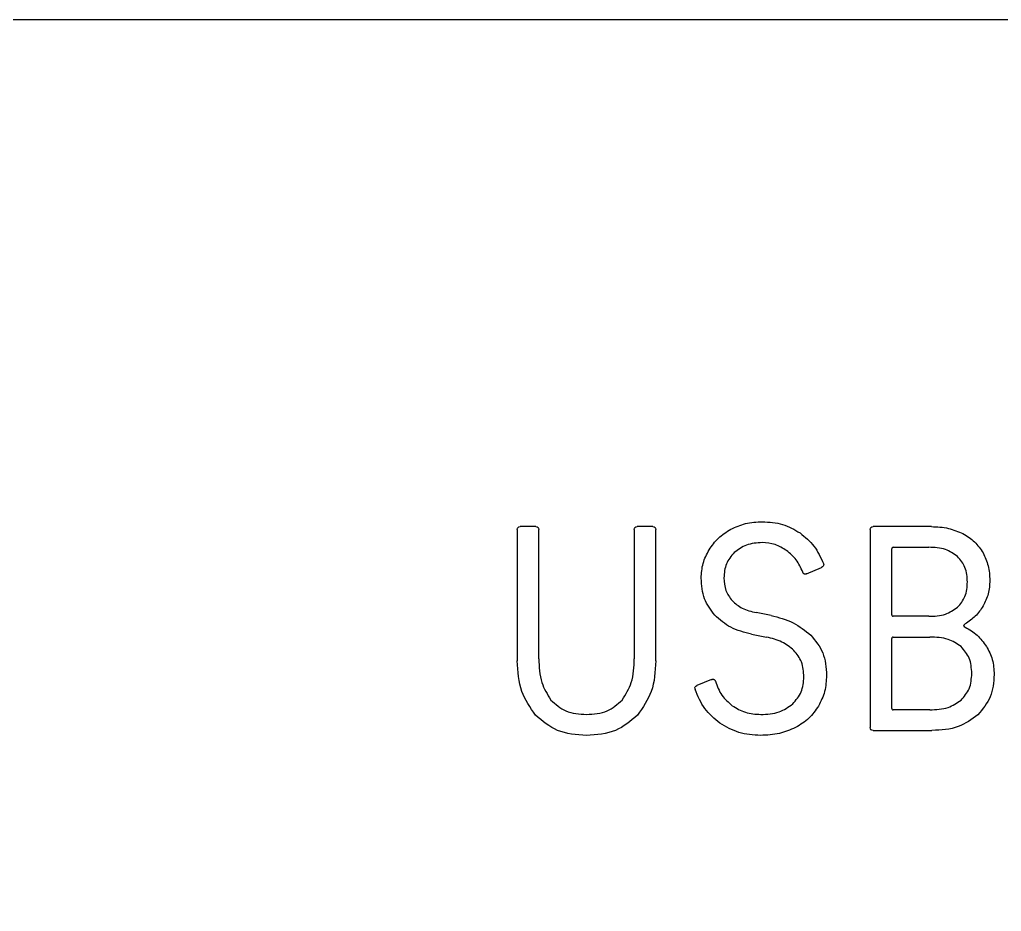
# Model space of a CAD drawing. Header units: millimetres. Extents: x 28 to 158, y -80 to -45.
# Drawn here: x 78.64 to 97.92, y -62.5 to -45 of the extents above; entities that cross this region are included whole.
import ezdxf

# ---------------------------------------------------------------- set-up
doc = ezdxf.new("R2010")
doc.units = ezdxf.units.MM
doc.layers.get('0').update_dxf_attribs({"linetype": 'CONTINUOUS'})

msp = doc.modelspace()

# ---------------------------------------------------------------- linework, layer by layer
for p, q in [((88.411, -55.007), (88.411, -57.584)), ((88.777, -54.95), (88.468, -54.95)), ((88.834, -57.544), (88.834, -55.007)), ((90.708, -55.007), (90.708, -57.544)), ((91.074, -54.95), (90.765, -54.95)), ((91.131, -57.584), (91.131, -55.007)), ((95.343, -55.007), (95.343, -58.893)), ((96.543, -54.95), (95.4, -54.95)), ((95.765, -56.681), (95.765, -55.384)), ((95.794, -55.356), (96.491, -55.356)), ((94.091, -55.876), (94.388, -55.75)), ((93.394, -56.693), (93.103, -56.636)), ((96.491, -56.71), (95.794, -56.71)), ((93.011, -57.059), (93.303, -57.116)), ((95.765, -58.516), (95.765, -57.144)), ((95.794, -57.116), (96.514, -57.116)), ((92.228, -57.95), (91.937, -58.07)), ((91.897, -58.121), (91.903, -58.144)), ((96.514, -58.544), (95.794, -58.544)), ((95.4, -58.95), (96.554, -58.95))]:
    msp.add_line(p, q)
msp.add_lwpolyline([(28.094, -80), (28.094, -45), (158.094, -45), (158.094, -80)], close=True)
for points, knots in [([(92.603, -55.001), (92.698, -54.958), (92.895, -54.869), (93.111, -54.858), (93.223, -54.853)], [0, 0, 0, 0, 0.03113379, 0.0642712, 0.0642712, 0.0642712, 0.0642712]), ([(93.223, -54.853), (93.359, -54.861), (93.624, -54.876), (93.854, -55.009), (93.965, -55.073)], [0, 0, 0, 0, 0.04037638, 0.07842578, 0.07842578, 0.07842578, 0.07842578]), ([(88.777, -54.95), (88.794, -54.952), (88.827, -54.957), (88.832, -54.99), (88.834, -55.007)], [0, 0, 0, 0, 0.004517549, 0.009035069, 0.009035069, 0.009035069, 0.009035069]), ([(90.708, -55.007), (90.711, -54.99), (90.715, -54.957), (90.749, -54.952), (90.765, -54.95)], [0, 0, 0, 0, 0.00451753, 0.00903505, 0.00903505, 0.00903505, 0.00903505]), ([(91.074, -54.95), (91.091, -54.952), (91.124, -54.957), (91.129, -54.99), (91.131, -55.007)], [0, 0, 0, 0, 0.00451752, 0.009035031, 0.009035031, 0.009035031, 0.009035031]), ([(92.177, -55.404), (92.234, -55.324), (92.348, -55.161), (92.517, -55.055), (92.603, -55.001)], [0, 0, 0, 0, 0.02926044, 0.05913657, 0.05913657, 0.05913657, 0.05913657]), ([(93.965, -55.073), (94.063, -55.154), (94.263, -55.319), (94.369, -55.556), (94.423, -55.676)], [0, 0, 0, 0, 0.03763576, 0.07656544, 0.07656544, 0.07656544, 0.07656544]), ([(95.343, -55.007), (95.345, -54.99), (95.35, -54.957), (95.383, -54.952), (95.4, -54.95)], [0, 0, 0, 0, 0.004517558, 0.009035078, 0.009035078, 0.009035078, 0.009035078]), ([(96.543, -54.95), (96.656, -54.954), (96.871, -54.963), (97.069, -55.047), (97.163, -55.087)], [0, 0, 0, 0, 0.03367495, 0.06397429, 0.06397429, 0.06397429, 0.06397429]), ([(97.163, -55.087), (97.244, -55.136), (97.403, -55.233), (97.506, -55.388), (97.557, -55.464)], [0, 0, 0, 0, 0.02806556, 0.05515415, 0.05515415, 0.05515415, 0.05515415]), ([(93.223, -55.264), (93.115, -55.27), (92.911, -55.282), (92.748, -55.402), (92.671, -55.459)], [0, 0, 0, 0, 0.03158993, 0.05960607, 0.05960607, 0.05960607, 0.05960607]), ([(93.7, -55.419), (93.626, -55.374), (93.48, -55.284), (93.308, -55.271), (93.223, -55.264)], [0, 0, 0, 0, 0.02542827, 0.05079468, 0.05079468, 0.05079468, 0.05079468]), ([(92.023, -55.961), (92.029, -55.863), (92.041, -55.666), (92.132, -55.491), (92.177, -55.404)], [0, 0, 0, 0, 0.02932618, 0.05837338, 0.05837338, 0.05837338, 0.05837338]), ([(92.671, -55.459), (92.612, -55.529), (92.491, -55.673), (92.476, -55.86), (92.468, -55.956)], [0, 0, 0, 0, 0.026866, 0.05489997, 0.05489997, 0.05489997, 0.05489997]), ([(94.017, -55.841), (93.979, -55.757), (93.904, -55.593), (93.767, -55.476), (93.7, -55.419)], [0, 0, 0, 0, 0.02732877, 0.05344242, 0.05344242, 0.05344242, 0.05344242]), ([(95.794, -55.356), (95.786, -55.357), (95.769, -55.359), (95.767, -55.376), (95.765, -55.384)], [0, 0, 0, 0, 0.002258699, 0.004517492, 0.004517492, 0.004517492, 0.004517492]), ([(97.057, -55.536), (96.98, -55.483), (96.81, -55.368), (96.604, -55.36), (96.491, -55.356)], [0, 0, 0, 0, 0.0274119, 0.06043431, 0.06043431, 0.06043431, 0.06043431]), ([(97.557, -55.464), (97.596, -55.548), (97.676, -55.72), (97.686, -55.91), (97.691, -56.007)], [0, 0, 0, 0, 0.02748334, 0.05639319, 0.05639319, 0.05639319, 0.05639319]), ([(94.428, -55.699), (94.426, -55.709), (94.422, -55.733), (94.4, -55.744), (94.388, -55.75)], [0, 0, 0, 0, 0.003162265, 0.006848987, 0.006848987, 0.006848987, 0.006848987]), ([(94.423, -55.676), (94.424, -55.679), (94.428, -55.685), (94.428, -55.694), (94.428, -55.699)], [0, 0, 0, 0, 0.00095831, 0.002394011, 0.002394011, 0.002394011, 0.002394011]), ([(97.251, -56.036), (97.245, -55.937), (97.233, -55.749), (97.114, -55.604), (97.057, -55.536)], [0, 0, 0, 0, 0.02891093, 0.05488356, 0.05488356, 0.05488356, 0.05488356]), ([(94.034, -55.87), (94.03, -55.866), (94.023, -55.857), (94.019, -55.847), (94.017, -55.841)], [0, 0, 0, 0, 0.001628828, 0.003354973, 0.003354973, 0.003354973, 0.003354973]), ([(94.063, -55.881), (94.057, -55.881), (94.046, -55.88), (94.038, -55.873), (94.034, -55.87)], [0, 0, 0, 0, 0.00159718, 0.003142432, 0.003142432, 0.003142432, 0.003142432]), ([(94.091, -55.876), (94.087, -55.877), (94.078, -55.881), (94.068, -55.881), (94.063, -55.881)], [0, 0, 0, 0, 0.001355283, 0.002933179, 0.002933179, 0.002933179, 0.002933179]), ([(92.288, -56.69), (92.211, -56.586), (92.05, -56.37), (92.032, -56.101), (92.023, -55.961)], [0, 0, 0, 0, 0.03800176, 0.07904294, 0.07904294, 0.07904294, 0.07904294]), ([(92.468, -55.956), (92.474, -56.04), (92.485, -56.204), (92.582, -56.337), (92.628, -56.401)], [0, 0, 0, 0, 0.02489489, 0.04821873, 0.04821873, 0.04821873, 0.04821873]), ([(97.057, -56.533), (97.114, -56.465), (97.233, -56.322), (97.245, -56.135), (97.251, -56.036)], [0, 0, 0, 0, 0.02579553, 0.05463604, 0.05463604, 0.05463604, 0.05463604]), ([(97.691, -56.007), (97.686, -56.096), (97.676, -56.272), (97.598, -56.429), (97.56, -56.507)], [0, 0, 0, 0, 0.02641938, 0.05216672, 0.05216672, 0.05216672, 0.05216672]), ([(92.628, -56.401), (92.692, -56.456), (92.829, -56.575), (93.007, -56.614), (93.103, -56.636)], [0, 0, 0, 0, 0.02471468, 0.05363047, 0.05363047, 0.05363047, 0.05363047]), ([(96.491, -56.71), (96.604, -56.706), (96.809, -56.698), (96.98, -56.584), (97.057, -56.533)], [0, 0, 0, 0, 0.03301276, 0.06031975, 0.06031975, 0.06031975, 0.06031975]), ([(97.56, -56.507), (97.512, -56.578), (97.418, -56.719), (97.276, -56.812), (97.205, -56.859)], [0, 0, 0, 0, 0.02531611, 0.05035903, 0.05035903, 0.05035903, 0.05035903]), ([(93.011, -57.059), (92.869, -57.024), (92.598, -56.959), (92.388, -56.777), (92.288, -56.69)], [0, 0, 0, 0, 0.0430975, 0.08219774, 0.08219774, 0.08219774, 0.08219774]), ([(93.394, -56.693), (93.543, -56.732), (93.832, -56.806), (94.065, -56.992), (94.177, -57.081)], [0, 0, 0, 0, 0.04567254, 0.08827293, 0.08827293, 0.08827293, 0.08827293]), ([(95.765, -56.681), (95.767, -56.69), (95.769, -56.706), (95.786, -56.709), (95.794, -56.71)], [0, 0, 0, 0, 0.002258793, 0.004517492, 0.004517492, 0.004517492, 0.004517492]), ([(97.205, -56.859), (97.191, -56.87), (97.163, -56.891), (97.191, -56.912), (97.205, -56.921)], [0, 0, 0, 0, 0.004354173, 0.008496965, 0.008496965, 0.008496965, 0.008496965]), ([(97.205, -56.921), (97.288, -56.97), (97.454, -57.066), (97.566, -57.221), (97.623, -57.299)], [0, 0, 0, 0, 0.02848888, 0.05678502, 0.05678502, 0.05678502, 0.05678502]), ([(93.843, -57.379), (93.768, -57.318), (93.608, -57.19), (93.408, -57.142), (93.303, -57.116)], [0, 0, 0, 0, 0.02847422, 0.06070751, 0.06070751, 0.06070751, 0.06070751]), ([(94.177, -57.081), (94.267, -57.191), (94.455, -57.419), (94.475, -57.715), (94.485, -57.87)], [0, 0, 0, 0, 0.04136552, 0.08659963, 0.08659963, 0.08659963, 0.08659963]), ([(95.794, -57.116), (95.786, -57.117), (95.769, -57.119), (95.767, -57.136), (95.765, -57.144)], [0, 0, 0, 0, 0.002258708, 0.004517473, 0.004517473, 0.004517473, 0.004517473]), ([(97.128, -57.304), (97.045, -57.249), (96.859, -57.128), (96.637, -57.12), (96.514, -57.116)], [0, 0, 0, 0, 0.02940967, 0.06536294, 0.06536294, 0.06536294, 0.06536294]), ([(94.04, -57.899), (94.033, -57.797), (94.021, -57.603), (93.9, -57.451), (93.843, -57.379)], [0, 0, 0, 0, 0.02969755, 0.05680025, 0.05680025, 0.05680025, 0.05680025]), ([(97.337, -57.83), (97.33, -57.726), (97.317, -57.527), (97.189, -57.376), (97.128, -57.304)], [0, 0, 0, 0, 0.03044981, 0.05791197, 0.05791197, 0.05791197, 0.05791197]), ([(97.623, -57.299), (97.668, -57.384), (97.759, -57.557), (97.771, -57.753), (97.777, -57.853)], [0, 0, 0, 0, 0.02858931, 0.05812789, 0.05812789, 0.05812789, 0.05812789]), ([(88.771, -58.65), (88.666, -58.5), (88.443, -58.181), (88.422, -57.791), (88.411, -57.584)], [0, 0, 0, 0, 0.0537703, 0.1145122, 0.1145122, 0.1145122, 0.1145122]), ([(88.834, -57.544), (88.84, -57.704), (88.85, -57.995), (89.002, -58.241), (89.071, -58.353)], [0, 0, 0, 0, 0.04687638, 0.08556416, 0.08556416, 0.08556416, 0.08556416]), ([(90.471, -58.353), (90.54, -58.241), (90.693, -57.995), (90.703, -57.704), (90.708, -57.544)], [0, 0, 0, 0, 0.03868778, 0.08556416, 0.08556416, 0.08556416, 0.08556416]), ([(91.131, -57.584), (91.12, -57.791), (91.099, -58.181), (90.876, -58.5), (90.771, -58.65)], [0, 0, 0, 0, 0.0607419, 0.1145122, 0.1145122, 0.1145122, 0.1145122]), ([(97.128, -58.356), (97.189, -58.284), (97.317, -58.133), (97.33, -57.934), (97.337, -57.83)], [0, 0, 0, 0, 0.02746222, 0.05791196, 0.05791196, 0.05791196, 0.05791196]), ([(92.228, -57.95), (92.233, -57.948), (92.242, -57.945), (92.252, -57.944), (92.257, -57.944)], [0, 0, 0, 0, 0.001355293, 0.002933186, 0.002933186, 0.002933186, 0.002933186]), ([(92.257, -57.944), (92.262, -57.945), (92.273, -57.946), (92.281, -57.952), (92.285, -57.956)], [0, 0, 0, 0, 0.001597185, 0.003142421, 0.003142421, 0.003142421, 0.003142421]), ([(92.285, -57.956), (92.289, -57.96), (92.296, -57.968), (92.301, -57.979), (92.303, -57.984)], [0, 0, 0, 0, 0.001628828, 0.003354973, 0.003354973, 0.003354973, 0.003354973]), ([(92.303, -57.984), (92.338, -58.081), (92.407, -58.269), (92.558, -58.4), (92.631, -58.464)], [0, 0, 0, 0, 0.03026221, 0.05900322, 0.05900322, 0.05900322, 0.05900322]), ([(93.82, -58.43), (93.884, -58.355), (94.015, -58.202), (94.031, -58.001), (94.04, -57.899)], [0, 0, 0, 0, 0.02877268, 0.05885121, 0.05885121, 0.05885121, 0.05885121]), ([(94.485, -57.87), (94.479, -57.977), (94.467, -58.188), (94.374, -58.377), (94.328, -58.47)], [0, 0, 0, 0, 0.03181488, 0.06258968, 0.06258968, 0.06258968, 0.06258968]), ([(97.777, -57.853), (97.765, -58.005), (97.741, -58.301), (97.55, -58.53), (97.457, -58.641)], [0, 0, 0, 0, 0.04444029, 0.08699643, 0.08699643, 0.08699643, 0.08699643]), ([(91.897, -58.121), (91.899, -58.111), (91.904, -58.087), (91.925, -58.076), (91.937, -58.07)], [0, 0, 0, 0, 0.003162293, 0.006849015, 0.006849015, 0.006849015, 0.006849015]), ([(92.391, -58.807), (92.284, -58.718), (92.066, -58.538), (91.958, -58.277), (91.903, -58.144)], [0, 0, 0, 0, 0.041068, 0.08345978, 0.08345978, 0.08345978, 0.08345978]), ([(89.071, -58.353), (89.164, -58.435), (89.363, -58.612), (89.629, -58.627), (89.771, -58.636)], [0, 0, 0, 0, 0.03622, 0.07747345, 0.07747345, 0.07747345, 0.07747345]), ([(89.771, -58.636), (89.913, -58.627), (90.179, -58.612), (90.378, -58.435), (90.471, -58.353)], [0, 0, 0, 0, 0.04125345, 0.07747345, 0.07747345, 0.07747345, 0.07747345]), ([(96.514, -58.544), (96.637, -58.54), (96.859, -58.532), (97.045, -58.411), (97.128, -58.356)], [0, 0, 0, 0, 0.03595328, 0.06536292, 0.06536292, 0.06536292, 0.06536292]), ([(92.631, -58.464), (92.715, -58.514), (92.889, -58.617), (93.09, -58.629), (93.194, -58.636)], [0, 0, 0, 0, 0.02894125, 0.05959946, 0.05959946, 0.05959946, 0.05959946]), ([(93.194, -58.636), (93.318, -58.63), (93.547, -58.62), (93.734, -58.49), (93.82, -58.43)], [0, 0, 0, 0, 0.03629482, 0.06708246, 0.06708246, 0.06708246, 0.06708246]), ([(94.328, -58.47), (94.269, -58.555), (94.149, -58.729), (93.969, -58.837), (93.877, -58.893)], [0, 0, 0, 0, 0.03069933, 0.06248561, 0.06248561, 0.06248561, 0.06248561]), ([(95.765, -58.516), (95.767, -58.524), (95.769, -58.541), (95.786, -58.543), (95.794, -58.544)], [0, 0, 0, 0, 0.002258765, 0.004517473, 0.004517473, 0.004517473, 0.004517473]), ([(89.771, -59.047), (89.573, -59.034), (89.195, -59.01), (88.908, -58.766), (88.771, -58.65)], [0, 0, 0, 0, 0.0578583, 0.1101669, 0.1101669, 0.1101669, 0.1101669]), ([(90.771, -58.65), (90.635, -58.766), (90.347, -59.01), (89.969, -59.034), (89.771, -59.047)], [0, 0, 0, 0, 0.0523086, 0.1101668, 0.1101668, 0.1101668, 0.1101668]), ([(97.457, -58.641), (97.333, -58.731), (97.065, -58.926), (96.733, -58.941), (96.554, -58.95)], [0, 0, 0, 0, 0.04498158, 0.09726809, 0.09726809, 0.09726809, 0.09726809]), ([(93.188, -59.047), (93.043, -59.038), (92.759, -59.02), (92.512, -58.877), (92.391, -58.807)], [0, 0, 0, 0, 0.04292146, 0.08426036, 0.08426036, 0.08426036, 0.08426036]), ([(93.877, -58.893), (93.772, -58.938), (93.552, -59.032), (93.313, -59.042), (93.188, -59.047)], [0, 0, 0, 0, 0.03396078, 0.0710902, 0.0710902, 0.0710902, 0.0710902])]:
    msp.add_open_spline(points, degree=3, knots=knots)
for points in [[(88.411, -55.007), (88.414, -54.99), (88.418, -54.957), (88.452, -54.952), (88.468, -54.95)], [(95.4, -58.95), (95.383, -58.948), (95.35, -58.943), (95.345, -58.91), (95.343, -58.893)]]:
    msp.add_open_spline(points, degree=3)

doc.saveas('drawing.dxf')
